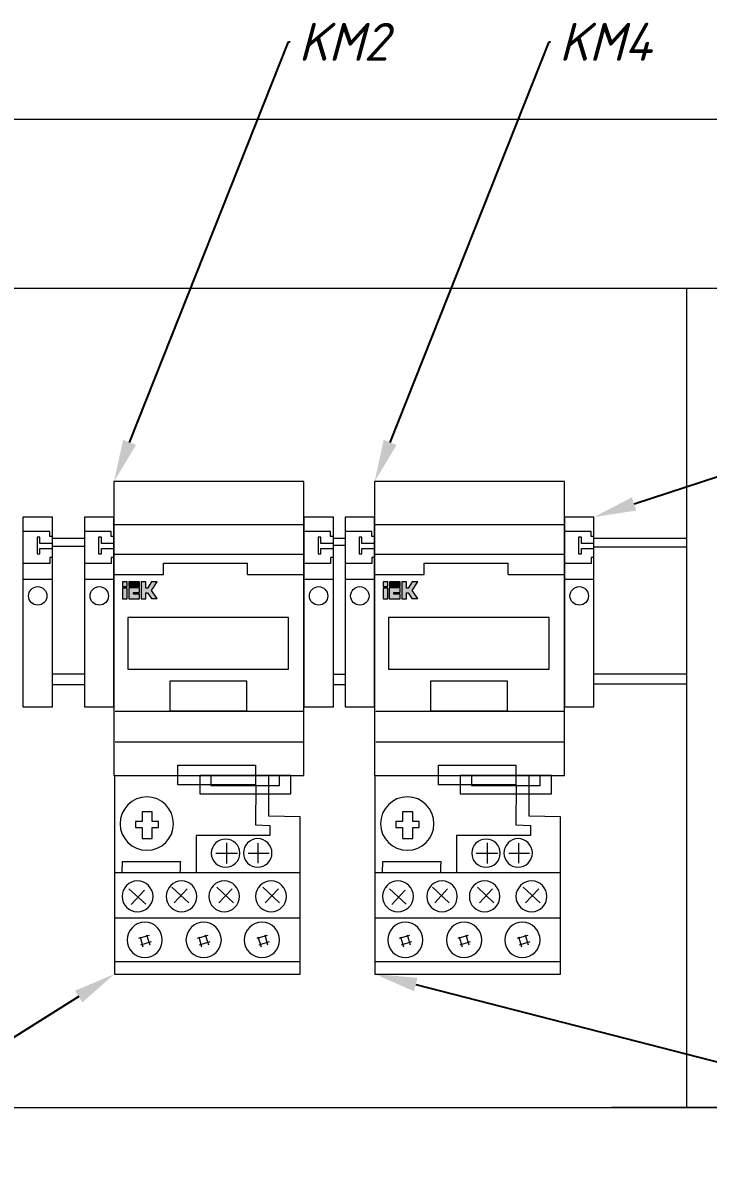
# Model space of a CAD drawing. Extents: x -319 to 3117, y -991 to 292.
# Drawn here: x 2621.7 to 2784.2, y -457.1 to -188 of the extents above; entities that cross this region are included whole.
import ezdxf
from ezdxf import colors
from ezdxf.entities.mleader import LeaderData, LeaderLine
from ezdxf.math import Vec2, Vec3

# ---------------------------------------------------------------- set-up
doc = ezdxf.new("R2010")
doc.units = 0
doc.layers.get('0').update_dxf_attribs({"lineweight": 15})
doc.styles.get("Standard").update_dxf_attribs({"font": 'GOST_Common Italic_0.ttf'})

msp = doc.modelspace()

# ---------------------------------------------------------------- hatches: boundary and pattern name
at = {"lineweight": 15}
h = msp.add_hatch(color=9, dxfattribs=at)
h.paths.add_polyline_path([(2646.441, -321.951), (2645.342, -321.951), (2645.342, -324.535), (2646.441, -324.535)])
h.paths.add_polyline_path([(2646.441, -321.603), (2646.441, -320.51), (2645.342, -320.51), (2645.342, -321.603)])
edge = h.paths.add_edge_path()
edge.add_spline(control_points=[(2648.098, -321.939), (2647.45, -321.939), (2646.801, -321.939), (2646.801, -321.939), (2646.801, -321.939), (2646.801, -324.51), (2646.801, -324.51), (2646.801, -324.51), (2646.801, -324.51), (2649.395, -324.51), (2649.395, -324.51), (2649.395, -324.51), (2649.395, -324.51), (2649.395, -323.416), (2649.395, -323.416), (2649.395, -323.416), (2649.395, -323.416), (2647.913, -323.42), (2647.913, -323.42), (2647.913, -323.42), (2647.913, -323.42), (2647.913, -323.046), (2647.913, -323.046), (2647.913, -323.046)], knot_values=[0.375, 0.375, 0.375, 0.375, 0.4375, 0.4375, 0.4375, 0.5625, 0.5625, 0.5625, 0.5625, 0.6875, 0.6875, 0.6875, 0.6875, 0.8125, 0.8125, 0.8125, 0.8125, 0.9375, 0.9375, 0.9375, 0.9375, 1.0625, 1.0625, 1.0625, 1.0625, 1.0625], degree=3, periodic=0)
edge.add_spline(control_points=[(2647.913, -323.046), (2647.913, -323.046), (2649.395, -323.044), (2649.395, -323.044), (2649.395, -323.044)], knot_values=[0.25, 0.25, 0.25, 0.25, 0.375, 0.375, 0.375, 0.375, 0.375], degree=3, periodic=0)
edge.add_spline(control_points=[(2649.395, -323.044), (2649.395, -323.044), (2649.395, -321.939), (2649.395, -321.939), (2649.395, -321.939)], knot_values=[0.125, 0.125, 0.125, 0.125, 0.25, 0.25, 0.25, 0.25, 0.25], degree=3, periodic=0)
edge.add_spline(control_points=[(2649.395, -321.939), (2649.395, -321.939), (2648.746, -321.939), (2648.098, -321.939)], knot_values=[0.0625, 0.0625, 0.0625, 0.0625, 0.125, 0.125, 0.125, 0.125], degree=3, periodic=0)
edge = h.paths.add_edge_path()
edge.add_spline(control_points=[(2650.325, -320.51), (2650.052, -320.51), (2649.779, -320.51), (2649.779, -320.51), (2649.779, -320.51), (2649.779, -324.476), (2649.779, -324.476), (2649.779, -324.476), (2649.779, -324.476), (2650.883, -324.476), (2650.883, -324.476), (2650.883, -324.476), (2650.883, -324.476), (2650.884, -323.072), (2650.884, -323.072), (2650.884, -323.072), (2650.884, -323.072), (2651.265, -323.073), (2651.265, -323.073), (2651.265, -323.073), (2651.265, -323.073), (2652.172, -324.464), (2652.172, -324.464), (2652.172, -324.464), (2652.172, -324.464), (2653.554, -324.465), (2653.554, -324.465), (2653.554, -324.465), (2653.554, -324.465), (2652.199, -322.516), (2652.199, -322.516)], knot_values=[0.4615385, 0.4615385, 0.4615385, 0.4615385, 0.5, 0.5, 0.5, 0.5769231, 0.5769231, 0.5769231, 0.5769231, 0.6538462, 0.6538462, 0.6538462, 0.6538462, 0.7307692, 0.7307692, 0.7307692, 0.7307692, 0.8076923, 0.8076923, 0.8076923, 0.8076923, 0.8846154, 0.8846154, 0.8846154, 0.8846154, 0.9615385, 0.9615385, 0.9615385, 0.9615385, 1.0384615, 1.0384615, 1.0384615, 1.0384615], degree=3, periodic=0)
edge.add_spline(control_points=[(2652.199, -322.516), (2652.199, -322.516), (2652.199, -322.516), (2652.199, -322.516), (2652.199, -322.516), (2653.544, -320.51), (2653.544, -320.51)], knot_values=[0.3846154, 0.3846154, 0.3846154, 0.3846154, 0.3846154, 0.3846154, 0.3846154, 0.4615385, 0.4615385, 0.4615385, 0.4615385], degree=3, periodic=0)
edge.add_spline(control_points=[(2653.544, -320.51), (2653.544, -320.51), (2653.544, -320.51), (2653.544, -320.51), (2653.544, -320.51), (2652.216, -320.51), (2652.216, -320.51), (2652.216, -320.51)], knot_values=[0.3076923, 0.3076923, 0.3076923, 0.3076923, 0.3076923, 0.3076923, 0.3076923, 0.3846154, 0.3846154, 0.3846154, 0.3846154, 0.3846154], degree=3, periodic=0)
edge.add_spline(control_points=[(2652.216, -320.51), (2652.216, -320.51), (2651.262, -321.956), (2651.262, -321.956), (2651.262, -321.956)], knot_values=[0.2307692, 0.2307692, 0.2307692, 0.2307692, 0.3076923, 0.3076923, 0.3076923, 0.3076923, 0.3076923], degree=3, periodic=0)
edge.add_spline(control_points=[(2651.262, -321.956), (2651.262, -321.956), (2650.877, -321.956), (2650.877, -321.956), (2650.877, -321.956)], knot_values=[0.1538462, 0.1538462, 0.1538462, 0.1538462, 0.2307692, 0.2307692, 0.2307692, 0.2307692, 0.2307692], degree=3, periodic=0)
edge.add_spline(control_points=[(2650.877, -321.956), (2650.877, -321.956), (2650.871, -320.51), (2650.871, -320.51), (2650.871, -320.51)], knot_values=[0.0769231, 0.0769231, 0.0769231, 0.0769231, 0.1538461, 0.1538462, 0.1538462, 0.1538462, 0.1538462], degree=3, periodic=0)
edge.add_spline(control_points=[(2650.871, -320.51), (2650.871, -320.51), (2650.598, -320.51), (2650.325, -320.51)], knot_values=[0.0384615, 0.0384615, 0.0384615, 0.0384615, 0.0769231, 0.0769231, 0.0769231, 0.0769231], degree=3, periodic=0)
for points in [[(2646.825, -321.591), (2649.395, -321.591), (2649.395, -320.51), (2646.825, -320.51)], [(2708.592, -321.591), (2711.161, -321.591), (2711.161, -320.51), (2708.592, -320.51)]]:
    msp.add_hatch(color=2, dxfattribs=at).paths.add_polyline_path(points)
h = msp.add_hatch(color=9, dxfattribs=at)
h.paths.add_polyline_path([(2708.208, -321.951), (2707.108, -321.951), (2707.108, -324.535), (2708.208, -324.535)])
h.paths.add_polyline_path([(2708.208, -321.603), (2708.208, -320.51), (2707.108, -320.51), (2707.108, -321.603)])
edge = h.paths.add_edge_path()
edge.add_spline(control_points=[(2709.865, -321.939), (2709.216, -321.939), (2708.568, -321.939), (2708.568, -321.939), (2708.568, -321.939), (2708.568, -324.51), (2708.568, -324.51), (2708.568, -324.51), (2708.568, -324.51), (2711.161, -324.51), (2711.161, -324.51), (2711.161, -324.51), (2711.161, -324.51), (2711.161, -323.416), (2711.161, -323.416), (2711.161, -323.416), (2711.161, -323.416), (2709.679, -323.42), (2709.679, -323.42), (2709.679, -323.42), (2709.679, -323.42), (2709.679, -323.046), (2709.679, -323.046), (2709.679, -323.046)], knot_values=[0.375, 0.375, 0.375, 0.375, 0.4375, 0.4375, 0.4375, 0.5625, 0.5625, 0.5625, 0.5626, 0.6875, 0.6875, 0.6875, 0.6876, 0.8125, 0.8125, 0.8125, 0.8126, 0.9375, 0.9375, 0.9375, 0.9376, 1, 1.0625, 1.0625, 1.0625, 1.0625], degree=3, periodic=0)
edge.add_spline(control_points=[(2709.679, -323.046), (2709.679, -323.046), (2711.161, -323.044), (2711.161, -323.044), (2711.161, -323.044)], knot_values=[0.25, 0.25, 0.25, 0.25, 0.3125, 0.375, 0.375, 0.375, 0.375], degree=3, periodic=0)
edge.add_spline(control_points=[(2711.161, -323.044), (2711.161, -323.044), (2711.161, -321.939), (2711.161, -321.939), (2711.161, -321.939)], knot_values=[0.125, 0.125, 0.125, 0.125, 0.1875, 0.25, 0.25, 0.25, 0.25], degree=3, periodic=0)
edge.add_spline(control_points=[(2711.161, -321.939), (2711.161, -321.939), (2710.513, -321.939), (2709.865, -321.939)], knot_values=[0.0625, 0.0625, 0.0625, 0.0625, 0.125, 0.125, 0.125, 0.125], degree=3, periodic=0)
edge = h.paths.add_edge_path()
edge.add_spline(control_points=[(2712.092, -320.51), (2711.818, -320.51), (2711.545, -320.51), (2711.545, -320.51), (2711.545, -320.51), (2711.545, -324.476), (2711.545, -324.476), (2711.545, -324.476), (2711.545, -324.476), (2712.65, -324.476), (2712.65, -324.476), (2712.65, -324.476), (2712.65, -324.476), (2712.65, -323.072), (2712.65, -323.072), (2712.65, -323.072), (2712.65, -323.072), (2713.031, -323.073), (2713.031, -323.073), (2713.031, -323.073), (2713.031, -323.073), (2713.938, -324.464), (2713.938, -324.464), (2713.938, -324.464), (2713.938, -324.464), (2715.32, -324.465), (2715.32, -324.465), (2715.32, -324.465), (2715.32, -324.465), (2713.966, -322.516), (2713.966, -322.516)], knot_values=[0.4615385, 0.4615385, 0.4615385, 0.4615385, 0.5, 0.5, 0.5, 0.5769231, 0.5769231, 0.5769231, 0.5770231, 0.6538462, 0.6538462, 0.6538462, 0.6539462, 0.7307692, 0.7307692, 0.7307692, 0.7308692, 0.8076923, 0.8076923, 0.8076923, 0.8077923, 0.8846154, 0.8846154, 0.8846154, 0.8847154, 0.9615385, 0.9615385, 0.9615385, 0.9616385, 1.0384615, 1.0384615, 1.0384615, 1.0384615], degree=3, periodic=0)
edge.add_spline(control_points=[(2713.966, -322.516), (2713.966, -322.516), (2713.966, -322.516), (2713.966, -322.516), (2713.966, -322.516), (2715.31, -320.51), (2715.31, -320.51)], knot_values=[0.3846154, 0.3846154, 0.3846154, 0.3846154, 0.4230769, 0.4230769, 0.4230769, 0.4615385, 0.4615385, 0.4615385, 0.4615385], degree=3, periodic=0)
edge.add_spline(control_points=[(2715.31, -320.51), (2715.31, -320.51), (2715.31, -320.51), (2715.31, -320.51), (2715.31, -320.51), (2713.982, -320.51), (2713.982, -320.51), (2713.982, -320.51)], knot_values=[0.3076923, 0.3076923, 0.3076923, 0.3076923, 0.3461539, 0.3461539, 0.3461539, 0.3462539, 0.3846154, 0.3846154, 0.3846154, 0.3846154], degree=3, periodic=0)
edge.add_spline(control_points=[(2713.982, -320.51), (2713.982, -320.51), (2713.028, -321.956), (2713.028, -321.956), (2713.028, -321.956)], knot_values=[0.2307692, 0.2307692, 0.2307692, 0.2307692, 0.2692308, 0.3076923, 0.3076923, 0.3076923, 0.3076923], degree=3, periodic=0)
edge.add_spline(control_points=[(2713.028, -321.956), (2713.028, -321.956), (2712.644, -321.956), (2712.644, -321.956), (2712.644, -321.956)], knot_values=[0.1538462, 0.1538462, 0.1538462, 0.1538462, 0.1923077, 0.2307692, 0.2307692, 0.2307692, 0.2307692], degree=3, periodic=0)
edge.add_spline(control_points=[(2712.644, -321.956), (2712.644, -321.956), (2712.638, -320.51), (2712.638, -320.51), (2712.638, -320.51)], knot_values=[0.0769231, 0.0769231, 0.0769231, 0.0769231, 0.1153846, 0.1538462, 0.1538462, 0.1538462, 0.1538462], degree=3, periodic=0)
edge.add_spline(control_points=[(2712.638, -320.51), (2712.638, -320.51), (2712.365, -320.51), (2712.092, -320.51)], knot_values=[0.0384615, 0.0384615, 0.0384615, 0.0384615, 0.0769231, 0.0769231, 0.0769231, 0.0769231], degree=3, periodic=0)

# ---------------------------------------------------------------- linework, layer by layer
for p, q in [((2383.861, -210.856), (2819.102, -210.856)), ((2383.861, -250.856), (2781.316, -250.856)), ((2761.262, -250.856), (2819.102, -250.856)), ((2779.102, -445.065), (2779.102, -250.856)), ((2621.75, -305.138), (2621.75, -350.138)), ((2628.75, -305.138), (2621.75, -305.138)), ((2628.75, -350.138), (2628.75, -305.138)), ((2636.316, -305.138), (2636.316, -350.138)), ((2643.316, -305.138), (2636.316, -305.138)), ((2643.316, -350.138), (2643.316, -305.138)), ((2688.316, -305.138), (2688.316, -350.138)), ((2695.316, -305.138), (2688.316, -305.138)), ((2695.316, -350.138), (2695.316, -305.138)), ((2698.083, -305.138), (2698.083, -350.138)), ((2705.083, -305.138), (2698.083, -305.138)), ((2705.083, -350.138), (2705.083, -305.138)), ((2750.083, -305.138), (2750.083, -350.138)), ((2757.083, -305.138), (2750.083, -305.138)), ((2757.083, -350.138), (2757.083, -305.138)), ((2628.08, -308.575), (2621.75, -308.575)), ((2628.08, -309.746), (2628.08, -308.575)), ((2642.646, -308.575), (2636.316, -308.575)), ((2642.646, -309.746), (2642.646, -308.575)), ((2643.316, -306.931), (2688.316, -306.931)), ((2694.646, -308.575), (2688.316, -308.575)), ((2694.646, -309.746), (2694.646, -308.575)), ((2704.412, -308.575), (2698.083, -308.575)), ((2704.412, -309.746), (2704.412, -308.575)), ((2705.083, -306.931), (2750.083, -306.931)), ((2756.412, -308.575), (2750.083, -308.575)), ((2756.412, -309.746), (2756.412, -308.575)), ((2625.766, -309.939), (2625.113, -309.939)), ((2625.113, -309.939), (2625.113, -313.852)), ((2625.766, -311.421), (2625.766, -309.939)), ((2626.952, -311.421), (2625.766, -311.421)), ((2628.75, -311.421), (2626.952, -311.421)), ((2628.75, -309.746), (2628.08, -309.746)), ((2628.75, -310.138), (2636.316, -310.138)), ((2628.75, -312.019), (2636.316, -312.019)), ((2640.332, -309.939), (2639.68, -309.939)), ((2639.68, -309.939), (2639.68, -313.852)), ((2640.332, -311.421), (2640.332, -309.939)), ((2641.519, -311.421), (2640.332, -311.421)), ((2643.316, -311.421), (2641.519, -311.421)), ((2643.316, -309.746), (2642.646, -309.746)), ((2692.332, -309.939), (2691.68, -309.939)), ((2691.68, -309.939), (2691.68, -313.852)), ((2692.332, -311.421), (2692.332, -309.939)), ((2693.519, -311.421), (2692.332, -311.421)), ((2695.316, -311.421), (2693.519, -311.421)), ((2695.316, -309.746), (2694.646, -309.746)), ((2695.316, -310.138), (2698.083, -310.138)), ((2698.083, -311.859), (2695.316, -311.859)), ((2702.099, -309.939), (2701.446, -309.939)), ((2701.446, -309.939), (2701.446, -313.852)), ((2702.099, -311.421), (2702.099, -309.939)), ((2703.285, -311.421), (2702.099, -311.421)), ((2705.083, -311.421), (2703.285, -311.421)), ((2705.083, -309.746), (2704.412, -309.746)), ((2754.099, -309.939), (2753.446, -309.939)), ((2753.446, -309.939), (2753.446, -313.852)), ((2754.099, -311.421), (2754.099, -309.939)), ((2755.285, -311.421), (2754.099, -311.421)), ((2757.083, -311.421), (2755.285, -311.421)), ((2757.083, -309.746), (2756.412, -309.746)), ((2757.083, -310.138), (2779.102, -310.138)), ((2757.083, -312.161), (2779.102, -312.161)), ((2625.113, -313.852), (2625.766, -313.852)), ((2625.766, -313.852), (2625.766, -312.548)), ((2625.766, -312.548), (2628.75, -312.548)), ((2628.75, -314.682), (2628.08, -314.682)), ((2628.08, -314.682), (2628.08, -316.105)), ((2639.68, -313.852), (2640.332, -313.852)), ((2640.332, -313.852), (2640.332, -312.548)), ((2640.332, -312.548), (2643.316, -312.548)), ((2643.316, -314.682), (2642.646, -314.682)), ((2642.646, -314.682), (2642.646, -316.105)), ((2643.316, -313.928), (2688.316, -313.928)), ((2691.68, -313.852), (2692.332, -313.852)), ((2692.332, -313.852), (2692.332, -312.548)), ((2692.332, -312.548), (2695.316, -312.548)), ((2695.316, -314.682), (2694.646, -314.682)), ((2694.646, -314.682), (2694.646, -316.105)), ((2701.446, -313.852), (2702.099, -313.852)), ((2702.099, -313.852), (2702.099, -312.548)), ((2702.099, -312.548), (2705.083, -312.548)), ((2705.083, -314.682), (2704.412, -314.682)), ((2704.412, -314.682), (2704.412, -316.105)), ((2705.083, -313.928), (2750.083, -313.928)), ((2753.446, -313.852), (2754.099, -313.852)), ((2754.099, -313.852), (2754.099, -312.548)), ((2754.099, -312.548), (2757.083, -312.548)), ((2757.083, -314.682), (2756.412, -314.682)), ((2756.412, -314.682), (2756.412, -316.105)), ((2628.08, -316.105), (2621.75, -316.105)), ((2642.646, -316.105), (2636.316, -316.105)), ((2655.055, -318.779), (2655.055, -316.056)), ((2655.055, -316.056), (2674.939, -316.056)), ((2674.939, -318.779), (2674.939, -316.056)), ((2694.646, -316.105), (2688.316, -316.105)), ((2704.412, -316.105), (2698.083, -316.105)), ((2716.822, -318.779), (2716.822, -316.056)), ((2716.822, -316.056), (2736.706, -316.056)), ((2736.706, -318.779), (2736.706, -316.056)), ((2756.412, -316.105), (2750.083, -316.105)), ((2621.75, -319.878), (2628.75, -319.878)), ((2636.316, -319.878), (2643.316, -319.878)), ((2643.316, -318.779), (2655.055, -318.779)), ((2674.939, -318.779), (2688.316, -318.779)), ((2688.316, -319.878), (2695.316, -319.878)), ((2698.083, -319.878), (2705.083, -319.878)), ((2705.083, -318.779), (2716.822, -318.779)), ((2736.706, -318.779), (2750.083, -318.779)), ((2750.083, -319.878), (2757.083, -319.878)), ((2628.75, -342.303), (2636.316, -342.303)), ((2698.083, -342.48), (2695.316, -342.48)), ((2757.083, -342.303), (2779.102, -342.303)), ((2628.75, -344.781), (2636.316, -344.781)), ((2695.316, -344.779), (2698.083, -344.779)), ((2757.083, -344.681), (2779.102, -344.681)), ((2621.75, -350.138), (2628.75, -350.138)), ((2636.316, -350.138), (2643.316, -350.138)), ((2688.316, -350.138), (2695.316, -350.138)), ((2698.083, -350.138), (2705.083, -350.138)), ((2750.083, -350.138), (2757.083, -350.138)), ((2643.316, -366.353), (2688.316, -366.353)), ((2680.002, -376.042), (2680.002, -366.454)), ((2705.083, -366.353), (2750.083, -366.353)), ((2741.734, -376.042), (2741.734, -366.454)), ((2687.421, -376.145), (2680.002, -376.042)), ((2749.153, -376.145), (2741.734, -376.042)), ((2383.861, -445.065), (2819.102, -445.065)), ((2819.102, -445.065), (2761.262, -445.065))]:
    msp.add_line(p, q, dxfattribs=at)
for points in [[(2688.316, -366.353), (2688.316, -296.731), (2643.316, -296.731), (2643.316, -366.353)], [(2750.083, -366.353), (2750.083, -296.731), (2705.083, -296.731), (2705.083, -366.353)], [(2658.476, -366.454), (2643.421, -366.454), (2643.421, -413.454), (2687.421, -413.454), (2687.421, -376.145)], [(2680.002, -366.454), (2676.857, -366.454)], [(2720.208, -366.454), (2705.153, -366.454), (2705.153, -413.454), (2749.153, -413.454), (2749.153, -376.145)], [(2741.734, -366.454), (2738.589, -366.454)]]:
    msp.add_lwpolyline(points, dxfattribs=at)
at = {"color": 9, "lineweight": 15}
for points in [[(2645.342, -321.603), (2646.441, -321.603), (2646.441, -320.51), (2645.342, -320.51), (2645.342, -321.603)], [(2645.342, -324.535), (2646.441, -324.535), (2646.441, -321.951), (2645.342, -321.951), (2645.342, -324.535)], [(2707.108, -321.603), (2708.208, -321.603), (2708.208, -320.51), (2707.108, -320.51), (2707.108, -321.603)], [(2707.108, -324.535), (2708.208, -324.535), (2708.208, -321.951), (2707.108, -321.951), (2707.108, -324.535)]]:
    msp.add_lwpolyline(points, close=True, dxfattribs=at)
at = {"color": 2, "lineweight": 15}
for points in [[(2646.825, -321.591), (2649.395, -321.591), (2649.395, -320.51), (2646.825, -320.51), (2646.825, -321.591)], [(2708.592, -321.591), (2711.161, -321.591), (2711.161, -320.51), (2708.592, -320.51), (2708.592, -321.591)]]:
    msp.add_lwpolyline(points, close=True, dxfattribs=at)
at = {"lineweight": 15}
for points in [[(2658.476, -363.932), (2676.857, -363.932), (2676.857, -368.591), (2658.476, -368.591)], [(2720.208, -363.932), (2738.589, -363.932), (2738.589, -368.591), (2720.208, -368.591)]]:
    msp.add_lwpolyline(points, close=True, dxfattribs=at)
for centre in [(2625.25, -323.81), (2639.816, -323.81), (2691.816, -323.81), (2701.583, -323.81), (2753.583, -323.81)]:
    msp.add_circle(centre, 2.182, dxfattribs=at)
at = {"color": 9, "lineweight": 15}
for points, knots in [([(2646.801, -321.939), (2646.801, -321.939), (2649.395, -321.939), (2649.395, -321.939), (2649.395, -321.939), (2649.395, -321.939), (2649.395, -323.044), (2649.395, -323.044), (2649.395, -323.044), (2649.395, -323.044), (2647.913, -323.046), (2647.913, -323.046), (2647.913, -323.046), (2647.913, -323.046), (2647.913, -323.42), (2647.913, -323.42), (2647.913, -323.42), (2647.913, -323.42), (2649.395, -323.416), (2649.395, -323.416), (2649.395, -323.416), (2649.395, -323.416), (2649.395, -324.51), (2649.395, -324.51), (2649.395, -324.51), (2649.395, -324.51), (2646.801, -324.51), (2646.801, -324.51), (2646.801, -324.51), (2646.801, -324.51), (2646.801, -321.939), (2646.801, -321.939)], [0, 0, 0, 0, 0.125, 0.125, 0.125, 0.125, 0.25, 0.25, 0.25, 0.25, 0.375, 0.375, 0.375, 0.375, 0.5, 0.5, 0.5, 0.5, 0.625, 0.625, 0.625, 0.625, 0.75, 0.75, 0.75, 0.75, 0.875, 0.875, 0.875, 0.875, 1, 1, 1, 1]), ([(2649.779, -320.51), (2649.779, -320.51), (2650.871, -320.51), (2650.871, -320.51), (2650.871, -320.51), (2650.871, -320.51), (2650.877, -321.956), (2650.877, -321.956), (2650.877, -321.956), (2650.877, -321.956), (2651.262, -321.956), (2651.262, -321.956), (2651.262, -321.956), (2651.262, -321.956), (2652.216, -320.51), (2652.216, -320.51), (2652.216, -320.51), (2652.216, -320.51), (2653.544, -320.51), (2653.544, -320.51), (2653.544, -320.51), (2653.544, -320.51), (2652.199, -322.516), (2652.199, -322.516), (2652.199, -322.516), (2652.199, -322.516), (2653.554, -324.465), (2653.554, -324.465), (2653.554, -324.465), (2653.554, -324.465), (2652.172, -324.464), (2652.172, -324.464), (2652.172, -324.464), (2652.172, -324.464), (2651.265, -323.073), (2651.265, -323.073), (2651.265, -323.073), (2651.265, -323.073), (2650.884, -323.072), (2650.884, -323.072), (2650.884, -323.072), (2650.884, -323.072), (2650.883, -324.476), (2650.883, -324.476), (2650.883, -324.476), (2650.883, -324.476), (2649.779, -324.476), (2649.779, -324.476), (2649.779, -324.476), (2649.779, -324.476), (2649.779, -320.51), (2649.779, -320.51)], [0, 0, 0, 0, 0.0769231, 0.0769231, 0.0769231, 0.0769231, 0.1538462, 0.1538462, 0.1538462, 0.1538462, 0.2307692, 0.2307692, 0.2307692, 0.2307692, 0.3076923, 0.3076923, 0.3076923, 0.3076923, 0.3846154, 0.3846154, 0.3846154, 0.3846154, 0.4615385, 0.4615385, 0.4615385, 0.4615385, 0.5384615, 0.5384615, 0.5384615, 0.5384615, 0.6153846, 0.6153846, 0.6153846, 0.6153846, 0.6923077, 0.6923077, 0.6923077, 0.6923077, 0.7692308, 0.7692308, 0.7692308, 0.7692308, 0.8461538, 0.8461538, 0.8461538, 0.8461539, 0.9230769, 0.9230769, 0.9230769, 0.9230769, 1, 1, 1, 1]), ([(2708.568, -321.939), (2708.568, -321.939), (2711.161, -321.939), (2711.161, -321.939), (2711.161, -321.939), (2711.161, -321.939), (2711.161, -323.044), (2711.161, -323.044), (2711.161, -323.044), (2711.161, -323.044), (2709.679, -323.046), (2709.679, -323.046), (2709.679, -323.046), (2709.679, -323.046), (2709.679, -323.42), (2709.679, -323.42), (2709.679, -323.42), (2709.679, -323.42), (2711.161, -323.416), (2711.161, -323.416), (2711.161, -323.416), (2711.161, -323.416), (2711.161, -324.51), (2711.161, -324.51), (2711.161, -324.51), (2711.161, -324.51), (2708.568, -324.51), (2708.568, -324.51), (2708.568, -324.51), (2708.568, -324.51), (2708.568, -321.939), (2708.568, -321.939)], [0, 0, 0, 0, 0.125, 0.125, 0.125, 0.125, 0.25, 0.25, 0.25, 0.25, 0.375, 0.375, 0.375, 0.375, 0.5, 0.5, 0.5, 0.5, 0.625, 0.625, 0.625, 0.625, 0.75, 0.75, 0.75, 0.75, 0.875, 0.875, 0.875, 0.875, 1, 1, 1, 1]), ([(2711.545, -320.51), (2711.545, -320.51), (2712.638, -320.51), (2712.638, -320.51), (2712.638, -320.51), (2712.638, -320.51), (2712.644, -321.956), (2712.644, -321.956), (2712.644, -321.956), (2712.644, -321.956), (2713.028, -321.956), (2713.028, -321.956), (2713.028, -321.956), (2713.028, -321.956), (2713.982, -320.51), (2713.982, -320.51), (2713.982, -320.51), (2713.982, -320.51), (2715.31, -320.51), (2715.31, -320.51), (2715.31, -320.51), (2715.31, -320.51), (2713.966, -322.516), (2713.966, -322.516), (2713.966, -322.516), (2713.966, -322.516), (2715.32, -324.465), (2715.32, -324.465), (2715.32, -324.465), (2715.32, -324.465), (2713.938, -324.464), (2713.938, -324.464), (2713.938, -324.464), (2713.938, -324.464), (2713.031, -323.073), (2713.031, -323.073), (2713.031, -323.073), (2713.031, -323.073), (2712.65, -323.072), (2712.65, -323.072), (2712.65, -323.072), (2712.65, -323.072), (2712.65, -324.476), (2712.65, -324.476), (2712.65, -324.476), (2712.65, -324.476), (2711.545, -324.476), (2711.545, -324.476), (2711.545, -324.476), (2711.545, -324.476), (2711.545, -320.51), (2711.545, -320.51)], [0, 0, 0, 0, 0.0769231, 0.0769231, 0.0769231, 0.0769231, 0.1538462, 0.1538462, 0.1538462, 0.1538462, 0.2307692, 0.2307692, 0.2307692, 0.2307692, 0.3076923, 0.3076923, 0.3076923, 0.3076923, 0.3846154, 0.3846154, 0.3846154, 0.3846154, 0.4615385, 0.4615385, 0.4615385, 0.4615385, 0.5384615, 0.5384615, 0.5384615, 0.5384615, 0.6153846, 0.6153846, 0.6153846, 0.6153846, 0.6923077, 0.6923077, 0.6923077, 0.6923077, 0.7692308, 0.7692308, 0.7692308, 0.7692308, 0.8461538, 0.8461538, 0.8461538, 0.8461539, 0.9230769, 0.9230769, 0.9230769, 0.9230769, 1, 1, 1, 1])]:
    msp.add_open_spline(points, degree=3, knots=knots, dxfattribs=at)
at = {"lineweight": 15}
for points, knots in [([(2646.625, -328.943), (2646.625, -328.943), (2684.718, -328.943), (2684.718, -328.943), (2684.718, -328.943), (2684.718, -328.943), (2684.718, -341.214), (2684.718, -341.214), (2684.718, -341.214), (2684.718, -341.214), (2646.625, -341.214), (2646.625, -341.214), (2646.625, -341.214), (2646.625, -341.214), (2646.625, -328.943), (2646.625, -328.943)], [0, 0, 0, 0, 0.25, 0.25, 0.25, 0.25, 0.5, 0.5, 0.5, 0.5, 0.75, 0.75, 0.75, 0.75, 1, 1, 1, 1]), ([(2708.392, -328.943), (2708.392, -328.943), (2746.485, -328.943), (2746.485, -328.943), (2746.485, -328.943), (2746.485, -328.943), (2746.485, -341.214), (2746.485, -341.214), (2746.485, -341.214), (2746.485, -341.214), (2708.392, -341.214), (2708.392, -341.214), (2708.392, -341.214), (2708.392, -341.214), (2708.392, -328.943), (2708.392, -328.943)], [0, 0, 0, 0, 0.25, 0.25, 0.25, 0.25, 0.5, 0.5, 0.5, 0.5, 0.75, 0.75, 0.75, 0.75, 1, 1, 1, 1]), ([(2656.556, -344.056), (2656.556, -344.056), (2674.788, -344.056), (2674.788, -344.056), (2674.788, -344.056), (2674.788, -344.056), (2674.788, -351.024), (2674.788, -351.024), (2674.788, -351.024), (2674.788, -351.024), (2656.556, -351.024), (2656.556, -351.024), (2656.556, -351.024), (2656.556, -351.024), (2656.556, -344.056), (2656.556, -344.056)], [0, 0, 0, 0, 0.25, 0.25, 0.25, 0.25, 0.5, 0.5, 0.5, 0.5, 0.75, 0.75, 0.75, 0.75, 1, 1, 1, 1]), ([(2718.322, -344.056), (2718.322, -344.056), (2736.554, -344.056), (2736.554, -344.056), (2736.554, -344.056), (2736.554, -344.056), (2736.554, -351.024), (2736.554, -351.024), (2736.554, -351.024), (2736.554, -351.024), (2718.322, -351.024), (2718.322, -351.024), (2718.322, -351.024), (2718.322, -351.024), (2718.322, -344.056), (2718.322, -344.056)], [0, 0, 0, 0, 0.25, 0.25, 0.25, 0.25, 0.5, 0.5, 0.5, 0.5, 0.75, 0.75, 0.75, 0.75, 1, 1, 1, 1]), ([(2676.906, -368.591), (2676.906, -368.591), (2676.857, -378.116), (2676.857, -378.116), (2676.857, -378.116), (2676.857, -378.116), (2680.289, -378.211), (2680.289, -378.211), (2680.289, -378.211), (2680.289, -378.211), (2680.289, -380.593), (2680.289, -380.593), (2680.289, -380.593), (2680.289, -380.593), (2662.763, -380.593), (2662.763, -380.593), (2662.763, -380.593), (2662.763, -380.593), (2662.763, -389.356), (2662.763, -389.356)], [0, 0, 0, 0, 0.2, 0.2, 0.2, 0.2, 0.4, 0.4, 0.4, 0.4, 0.6, 0.6, 0.6, 0.6, 0.8, 0.8, 0.8, 0.8, 1, 1, 1, 1]), ([(2663.638, -366.353), (2663.638, -366.353), (2685.212, -366.353), (2685.212, -366.353), (2685.212, -366.353), (2685.212, -366.353), (2685.212, -370.732), (2685.212, -370.732), (2685.212, -370.732), (2685.212, -370.732), (2663.638, -370.732), (2663.638, -370.732), (2663.638, -370.732), (2663.638, -370.732), (2663.638, -366.353), (2663.638, -366.353)], [0, 0, 0, 0, 0.25, 0.25, 0.25, 0.25, 0.5, 0.5, 0.5, 0.5, 0.75, 0.75, 0.75, 0.75, 1, 1, 1, 1]), ([(2666.279, -366.353), (2666.279, -366.353), (2682.571, -366.353), (2682.571, -366.353), (2682.571, -366.353), (2682.571, -366.353), (2682.571, -368.727), (2682.571, -368.727), (2682.571, -368.727), (2682.571, -368.727), (2666.279, -368.727), (2666.279, -368.727), (2666.279, -368.727), (2666.279, -368.727), (2666.279, -366.353), (2666.279, -366.353)], [0, 0, 0, 0, 0.25, 0.25, 0.25, 0.25, 0.5, 0.5, 0.5, 0.5, 0.75, 0.75, 0.75, 0.75, 1, 1, 1, 1]), ([(2738.638, -368.591), (2738.638, -368.591), (2738.589, -378.116), (2738.589, -378.116), (2738.589, -378.116), (2738.589, -378.116), (2742.021, -378.211), (2742.021, -378.211), (2742.021, -378.211), (2742.021, -378.211), (2742.021, -380.593), (2742.021, -380.593), (2742.021, -380.593), (2742.021, -380.593), (2724.495, -380.593), (2724.495, -380.593), (2724.495, -380.593), (2724.495, -380.593), (2724.495, -389.356), (2724.495, -389.356)], [0, 0, 0, 0, 0.2, 0.2, 0.2, 0.2, 0.4, 0.4, 0.4, 0.4, 0.6, 0.6, 0.6, 0.6, 0.8, 0.8, 0.8, 0.8, 1, 1, 1, 1]), ([(2725.404, -366.353), (2725.404, -366.353), (2746.979, -366.353), (2746.979, -366.353), (2746.979, -366.353), (2746.979, -366.353), (2746.979, -370.732), (2746.979, -370.732), (2746.979, -370.732), (2746.979, -370.732), (2725.404, -370.732), (2725.404, -370.732), (2725.404, -370.732), (2725.404, -370.732), (2725.404, -366.353), (2725.404, -366.353)], [0, 0, 0, 0, 0.25, 0.25, 0.25, 0.25, 0.5, 0.5, 0.5, 0.5, 0.75, 0.75, 0.75, 0.75, 1, 1, 1, 1]), ([(2728.045, -366.353), (2728.045, -366.353), (2744.338, -366.353), (2744.338, -366.353), (2744.338, -366.353), (2744.338, -366.353), (2744.338, -368.727), (2744.338, -368.727), (2744.338, -368.727), (2744.338, -368.727), (2728.045, -368.727), (2728.045, -368.727), (2728.045, -368.727), (2728.045, -368.727), (2728.045, -366.353), (2728.045, -366.353)], [0, 0, 0, 0, 0.25, 0.25, 0.25, 0.25, 0.5, 0.5, 0.5, 0.5, 0.75, 0.75, 0.75, 0.75, 1, 1, 1, 1]), ([(2657.427, -377.831), (2657.427, -381.26), (2654.568, -384.117), (2651.143, -384.117), (2651.143, -384.117), (2647.616, -384.117), (2644.758, -381.26), (2644.758, -377.831), (2644.758, -377.831), (2644.758, -374.307), (2647.616, -371.45), (2651.143, -371.45), (2651.143, -371.45), (2654.568, -371.45), (2657.427, -374.307), (2657.427, -377.831), (2657.427, -377.831), (2657.427, -377.831), (2657.427, -377.831), (2657.427, -377.831)], [0, 0, 0, 0, 0.2, 0.2, 0.2, 0.2, 0.4, 0.4, 0.4, 0.4, 0.6, 0.6, 0.6, 0.6, 0.8, 0.8, 0.8, 0.8, 1, 1, 1, 1]), ([(2719.159, -377.831), (2719.159, -381.26), (2716.3, -384.117), (2712.875, -384.117), (2712.875, -384.117), (2709.348, -384.117), (2706.489, -381.26), (2706.489, -377.831), (2706.489, -377.831), (2706.489, -374.307), (2709.348, -371.45), (2712.875, -371.45), (2712.875, -371.45), (2716.3, -371.45), (2719.159, -374.307), (2719.159, -377.831), (2719.159, -377.831), (2719.159, -377.831), (2719.159, -377.831), (2719.159, -377.831)], [0, 0, 0, 0, 0.2, 0.2, 0.2, 0.2, 0.4, 0.4, 0.4, 0.4, 0.6, 0.6, 0.6, 0.6, 0.8, 0.8, 0.8, 0.8, 1, 1, 1, 1]), ([(2652.378, -377.258), (2652.378, -377.258), (2653.903, -377.258), (2653.903, -377.258), (2653.903, -377.258), (2653.903, -377.258), (2653.903, -378.687), (2653.903, -378.687), (2653.903, -378.687), (2653.903, -378.687), (2652.378, -378.687), (2652.378, -378.687), (2652.378, -378.687), (2652.378, -378.687), (2652.378, -381.354), (2652.378, -381.354), (2652.378, -381.354), (2652.378, -381.354), (2649.997, -381.354), (2649.997, -381.354), (2649.997, -381.354), (2649.997, -381.354), (2649.997, -378.687), (2649.997, -378.687), (2649.997, -378.687), (2649.997, -378.687), (2648.378, -378.687), (2648.378, -378.687), (2648.378, -378.687), (2648.378, -378.687), (2648.378, -377.258), (2648.378, -377.258), (2648.378, -377.258), (2648.378, -377.258), (2649.997, -377.258), (2649.997, -377.258), (2649.997, -377.258), (2649.997, -377.258), (2649.997, -374.973), (2649.997, -374.973), (2649.997, -374.973), (2649.997, -374.973), (2652.378, -374.973), (2652.378, -374.973), (2652.378, -374.973), (2652.378, -374.973), (2652.378, -377.258), (2652.378, -377.258)], [0, 0, 0, 0, 0.0833333, 0.0833333, 0.0833333, 0.0833333, 0.1666667, 0.1666667, 0.1666667, 0.1666667, 0.25, 0.25, 0.25, 0.25, 0.3333333, 0.3333333, 0.3333333, 0.3333333, 0.4166667, 0.4166667, 0.4166667, 0.4166667, 0.5, 0.5, 0.5, 0.5, 0.5833333, 0.5833333, 0.5833333, 0.5833333, 0.6666667, 0.6666667, 0.6666667, 0.6666667, 0.75, 0.75, 0.75, 0.75, 0.8333333, 0.8333333, 0.8333333, 0.8333333, 0.9166667, 0.9166667, 0.9166667, 0.9166667, 1, 1, 1, 1]), ([(2714.11, -377.258), (2714.11, -377.258), (2715.635, -377.258), (2715.635, -377.258), (2715.635, -377.258), (2715.635, -377.258), (2715.635, -378.687), (2715.635, -378.687), (2715.635, -378.687), (2715.635, -378.687), (2714.11, -378.687), (2714.11, -378.687), (2714.11, -378.687), (2714.11, -378.687), (2714.11, -381.354), (2714.11, -381.354), (2714.11, -381.354), (2714.11, -381.354), (2711.729, -381.354), (2711.729, -381.354), (2711.729, -381.354), (2711.729, -381.354), (2711.729, -378.687), (2711.729, -378.687), (2711.729, -378.687), (2711.729, -378.687), (2710.11, -378.687), (2710.11, -378.687), (2710.11, -378.687), (2710.11, -378.687), (2710.11, -377.258), (2710.11, -377.258), (2710.11, -377.258), (2710.11, -377.258), (2711.729, -377.258), (2711.729, -377.258), (2711.729, -377.258), (2711.729, -377.258), (2711.729, -374.973), (2711.729, -374.973), (2711.729, -374.973), (2711.729, -374.973), (2714.11, -374.973), (2714.11, -374.973), (2714.11, -374.973), (2714.11, -374.973), (2714.11, -377.258), (2714.11, -377.258)], [0, 0, 0, 0, 0.0833333, 0.0833333, 0.0833333, 0.0833333, 0.1666667, 0.1666667, 0.1666667, 0.1666667, 0.25, 0.25, 0.25, 0.25, 0.3333333, 0.3333333, 0.3333333, 0.3333333, 0.4166667, 0.4166667, 0.4166667, 0.4166667, 0.5, 0.5, 0.5, 0.5, 0.5833333, 0.5833333, 0.5833333, 0.5833333, 0.6666667, 0.6666667, 0.6666667, 0.6666667, 0.75, 0.75, 0.75, 0.75, 0.8333333, 0.8333333, 0.8333333, 0.8333333, 0.9166667, 0.9166667, 0.9166667, 0.9166667, 1, 1, 1, 1]), ([(2673.144, -384.784), (2673.144, -386.688), (2671.62, -388.117), (2669.811, -388.117), (2669.811, -388.117), (2667.905, -388.117), (2666.38, -386.688), (2666.38, -384.784), (2666.38, -384.784), (2666.38, -382.974), (2667.905, -381.449), (2669.811, -381.449), (2669.811, -381.449), (2671.62, -381.449), (2673.144, -382.974), (2673.144, -384.784), (2673.144, -384.784), (2673.144, -384.784), (2673.144, -384.784), (2673.144, -384.784)], [0, 0, 0, 0, 0.2, 0.2, 0.2, 0.2, 0.4, 0.4, 0.4, 0.4, 0.6, 0.6, 0.6, 0.6, 0.8, 0.8, 0.8, 0.8, 1, 1, 1, 1]), ([(2680.764, -384.784), (2680.764, -386.592), (2679.24, -388.117), (2677.335, -388.117), (2677.335, -388.117), (2675.524, -388.117), (2674.002, -386.592), (2674.002, -384.784), (2674.002, -384.784), (2674.002, -382.878), (2675.524, -381.354), (2677.335, -381.354), (2677.335, -381.354), (2679.24, -381.354), (2680.764, -382.878), (2680.764, -384.784), (2680.764, -384.784), (2680.764, -384.784), (2680.764, -384.784), (2680.764, -384.784)], [0, 0, 0, 0, 0.2, 0.2, 0.2, 0.2, 0.4, 0.4, 0.4, 0.4, 0.6, 0.6, 0.6, 0.6, 0.8, 0.8, 0.8, 0.8, 1, 1, 1, 1]), ([(2734.875, -384.784), (2734.875, -386.688), (2733.351, -388.117), (2731.543, -388.117), (2731.543, -388.117), (2729.637, -388.117), (2728.111, -386.688), (2728.111, -384.784), (2728.111, -384.784), (2728.111, -382.974), (2729.637, -381.449), (2731.543, -381.449), (2731.543, -381.449), (2733.351, -381.449), (2734.875, -382.974), (2734.875, -384.784), (2734.875, -384.784), (2734.875, -384.784), (2734.875, -384.784), (2734.875, -384.784)], [0, 0, 0, 0, 0.2, 0.2, 0.2, 0.2, 0.4, 0.4, 0.4, 0.4, 0.6, 0.6, 0.6, 0.6, 0.8, 0.8, 0.8, 0.8, 1, 1, 1, 1]), ([(2742.496, -384.784), (2742.496, -386.592), (2740.972, -388.117), (2739.066, -388.117), (2739.066, -388.117), (2737.256, -388.117), (2735.734, -386.592), (2735.734, -384.784), (2735.734, -384.784), (2735.734, -382.878), (2737.256, -381.354), (2739.066, -381.354), (2739.066, -381.354), (2740.972, -381.354), (2742.496, -382.878), (2742.496, -384.784), (2742.496, -384.784), (2742.496, -384.784), (2742.496, -384.784), (2742.496, -384.784)], [0, 0, 0, 0, 0.2, 0.2, 0.2, 0.2, 0.4, 0.4, 0.4, 0.4, 0.6, 0.6, 0.6, 0.6, 0.8, 0.8, 0.8, 0.8, 1, 1, 1, 1]), ([(2645.236, -389.356), (2645.236, -389.356), (2645.329, -386.784), (2645.329, -386.784), (2645.329, -386.784), (2645.329, -386.784), (2659.046, -386.784), (2659.046, -386.784), (2659.046, -386.784), (2659.046, -386.784), (2658.985, -388.633), (2658.961, -389.356)], [0, 0, 0, 0, 0.33333333, 0.33333333, 0.33333333, 0.33333334, 0.66666667, 0.66666667, 0.66666667, 0.66666668, 0.93478424, 0.93478424, 0.93478424, 0.93478424]), ([(2706.968, -389.356), (2706.968, -389.356), (2707.061, -386.784), (2707.061, -386.784), (2707.061, -386.784), (2707.061, -386.784), (2720.778, -386.784), (2720.778, -386.784), (2720.778, -386.784), (2720.778, -386.784), (2720.717, -388.633), (2720.692, -389.356)], [0, 0, 0, 0, 0.33333333, 0.33333333, 0.33333333, 0.33333334, 0.66666667, 0.66666667, 0.66666667, 0.66666668, 0.93478424, 0.93478424, 0.93478424, 0.93478424]), ([(2652.569, -395.07), (2652.569, -397.072), (2650.856, -398.69), (2648.853, -398.69), (2648.853, -398.69), (2646.853, -398.69), (2645.236, -397.072), (2645.236, -395.07), (2645.236, -395.07), (2645.236, -392.975), (2646.853, -391.356), (2648.853, -391.356), (2648.853, -391.356), (2650.856, -391.356), (2652.569, -392.975), (2652.569, -395.07), (2652.569, -395.07), (2652.569, -395.07), (2652.569, -395.07), (2652.569, -395.07)], [0, 0, 0, 0, 0.2, 0.2, 0.2, 0.2, 0.4, 0.4, 0.4, 0.4, 0.6, 0.6, 0.6, 0.6, 0.8, 0.8, 0.8, 0.8, 1, 1, 1, 1]), ([(2662.951, -395.07), (2662.951, -397.072), (2661.334, -398.69), (2659.334, -398.69), (2659.334, -398.69), (2657.331, -398.69), (2655.714, -397.072), (2655.714, -395.07), (2655.714, -395.07), (2655.714, -392.975), (2657.331, -391.356), (2659.334, -391.356), (2659.334, -391.356), (2661.334, -391.356), (2662.951, -392.975), (2662.951, -395.07), (2662.951, -395.07), (2662.951, -395.07), (2662.951, -395.07), (2662.951, -395.07)], [0, 0, 0, 0, 0.2, 0.2, 0.2, 0.2, 0.4, 0.4, 0.4, 0.4, 0.6, 0.6, 0.6, 0.6, 0.8, 0.8, 0.8, 0.8, 1, 1, 1, 1]), ([(2673.048, -395.07), (2673.048, -397.072), (2671.429, -398.69), (2669.429, -398.69), (2669.429, -398.69), (2667.428, -398.69), (2665.809, -397.072), (2665.809, -395.07), (2665.809, -395.07), (2665.809, -392.975), (2667.428, -391.356), (2669.429, -391.356), (2669.429, -391.356), (2671.429, -391.356), (2673.048, -392.975), (2673.048, -395.07), (2673.048, -395.07), (2673.048, -395.07), (2673.048, -395.07), (2673.048, -395.07)], [0, 0, 0, 0, 0.2, 0.2, 0.2, 0.2, 0.4, 0.4, 0.4, 0.4, 0.6, 0.6, 0.6, 0.6, 0.8, 0.8, 0.8, 0.8, 1, 1, 1, 1]), ([(2684.193, -395.07), (2684.193, -397.072), (2682.572, -398.69), (2680.573, -398.69), (2680.573, -398.69), (2678.573, -398.69), (2676.857, -397.072), (2676.857, -395.07), (2676.857, -395.07), (2676.857, -392.975), (2678.573, -391.356), (2680.573, -391.356), (2680.573, -391.356), (2682.572, -391.356), (2684.193, -392.975), (2684.193, -395.07), (2684.193, -395.07), (2684.193, -395.07), (2684.193, -395.07), (2684.193, -395.07)], [0, 0, 0, 0, 0.2, 0.2, 0.2, 0.2, 0.4, 0.4, 0.4, 0.4, 0.6, 0.6, 0.6, 0.6, 0.8, 0.8, 0.8, 0.8, 1, 1, 1, 1]), ([(2714.301, -395.07), (2714.301, -397.072), (2712.588, -398.69), (2710.585, -398.69), (2710.585, -398.69), (2708.585, -398.69), (2706.968, -397.072), (2706.968, -395.07), (2706.968, -395.07), (2706.968, -392.975), (2708.585, -391.356), (2710.585, -391.356), (2710.585, -391.356), (2712.588, -391.356), (2714.301, -392.975), (2714.301, -395.07), (2714.301, -395.07), (2714.301, -395.07), (2714.301, -395.07), (2714.301, -395.07)], [0, 0, 0, 0, 0.2, 0.2, 0.2, 0.2, 0.4, 0.4, 0.4, 0.4, 0.6, 0.6, 0.6, 0.6, 0.8, 0.8, 0.8, 0.8, 1, 1, 1, 1]), ([(2724.682, -395.07), (2724.682, -397.072), (2723.066, -398.69), (2721.065, -398.69), (2721.065, -398.69), (2719.063, -398.69), (2717.446, -397.072), (2717.446, -395.07), (2717.446, -395.07), (2717.446, -392.975), (2719.063, -391.356), (2721.065, -391.356), (2721.065, -391.356), (2723.066, -391.356), (2724.682, -392.975), (2724.682, -395.07), (2724.682, -395.07), (2724.682, -395.07), (2724.682, -395.07), (2724.682, -395.07)], [0, 0, 0, 0, 0.2, 0.2, 0.2, 0.2, 0.4, 0.4, 0.4, 0.4, 0.6, 0.6, 0.6, 0.6, 0.8, 0.8, 0.8, 0.8, 1, 1, 1, 1]), ([(2734.78, -395.07), (2734.78, -397.072), (2733.161, -398.69), (2731.161, -398.69), (2731.161, -398.69), (2729.16, -398.69), (2727.541, -397.072), (2727.541, -395.07), (2727.541, -395.07), (2727.541, -392.975), (2729.16, -391.356), (2731.161, -391.356), (2731.161, -391.356), (2733.161, -391.356), (2734.78, -392.975), (2734.78, -395.07), (2734.78, -395.07), (2734.78, -395.07), (2734.78, -395.07), (2734.78, -395.07)], [0, 0, 0, 0, 0.2, 0.2, 0.2, 0.2, 0.4, 0.4, 0.4, 0.4, 0.6, 0.6, 0.6, 0.6, 0.8, 0.8, 0.8, 0.8, 1, 1, 1, 1]), ([(2745.925, -395.07), (2745.925, -397.072), (2744.304, -398.69), (2742.305, -398.69), (2742.305, -398.69), (2740.305, -398.69), (2738.589, -397.072), (2738.589, -395.07), (2738.589, -395.07), (2738.589, -392.975), (2740.305, -391.356), (2742.305, -391.356), (2742.305, -391.356), (2744.304, -391.356), (2745.925, -392.975), (2745.925, -395.07), (2745.925, -395.07), (2745.925, -395.07), (2745.925, -395.07), (2745.925, -395.07)], [0, 0, 0, 0, 0.2, 0.2, 0.2, 0.2, 0.4, 0.4, 0.4, 0.4, 0.6, 0.6, 0.6, 0.6, 0.8, 0.8, 0.8, 0.8, 1, 1, 1, 1]), ([(2654.76, -405.358), (2654.76, -407.643), (2652.952, -409.549), (2650.664, -409.549), (2650.664, -409.549), (2648.282, -409.549), (2646.473, -407.643), (2646.473, -405.358), (2646.473, -405.358), (2646.473, -403.071), (2648.282, -401.167), (2650.664, -401.167), (2650.664, -401.167), (2652.952, -401.167), (2654.76, -403.071), (2654.76, -405.358), (2654.76, -405.358), (2654.76, -405.358), (2654.76, -405.358), (2654.76, -405.358)], [0, 0, 0, 0, 0.2, 0.2, 0.2, 0.2, 0.4, 0.4, 0.4, 0.4, 0.6, 0.6, 0.6, 0.6, 0.8, 0.8, 0.8, 0.8, 1, 1, 1, 1]), ([(2668.762, -405.358), (2668.762, -407.643), (2666.858, -409.549), (2664.571, -409.549), (2664.571, -409.549), (2662.284, -409.549), (2660.38, -407.643), (2660.38, -405.358), (2660.38, -405.358), (2660.38, -403.071), (2662.284, -401.167), (2664.571, -401.167), (2664.571, -401.167), (2666.858, -401.167), (2668.762, -403.071), (2668.762, -405.358), (2668.762, -405.358), (2668.762, -405.358), (2668.762, -405.358), (2668.762, -405.358)], [0, 0, 0, 0, 0.2, 0.2, 0.2, 0.2, 0.4, 0.4, 0.4, 0.4, 0.6, 0.6, 0.6, 0.6, 0.8, 0.8, 0.8, 0.8, 1, 1, 1, 1]), ([(2682.572, -405.358), (2682.572, -407.643), (2680.668, -409.549), (2678.381, -409.549), (2678.381, -409.549), (2676.098, -409.549), (2674.19, -407.643), (2674.19, -405.358), (2674.19, -405.358), (2674.19, -403.071), (2676.098, -401.167), (2678.381, -401.167), (2678.381, -401.167), (2680.668, -401.167), (2682.572, -403.071), (2682.572, -405.358), (2682.572, -405.358), (2682.572, -405.358), (2682.572, -405.358), (2682.572, -405.358)], [0, 0, 0, 0, 0.2, 0.2, 0.2, 0.2, 0.4, 0.4, 0.4, 0.4, 0.6, 0.6, 0.6, 0.6, 0.8, 0.8, 0.8, 0.8, 1, 1, 1, 1]), ([(2716.492, -405.358), (2716.492, -407.643), (2714.684, -409.549), (2712.396, -409.549), (2712.396, -409.549), (2710.014, -409.549), (2708.205, -407.643), (2708.205, -405.358), (2708.205, -405.358), (2708.205, -403.071), (2710.014, -401.167), (2712.396, -401.167), (2712.396, -401.167), (2714.684, -401.167), (2716.492, -403.071), (2716.492, -405.358), (2716.492, -405.358), (2716.492, -405.358), (2716.492, -405.358), (2716.492, -405.358)], [0, 0, 0, 0, 0.2, 0.2, 0.2, 0.2, 0.4, 0.4, 0.4, 0.4, 0.6, 0.6, 0.6, 0.6, 0.8, 0.8, 0.8, 0.8, 1, 1, 1, 1]), ([(2730.494, -405.358), (2730.494, -407.643), (2728.59, -409.549), (2726.303, -409.549), (2726.303, -409.549), (2724.016, -409.549), (2722.112, -407.643), (2722.112, -405.358), (2722.112, -405.358), (2722.112, -403.071), (2724.016, -401.167), (2726.303, -401.167), (2726.303, -401.167), (2728.59, -401.167), (2730.494, -403.071), (2730.494, -405.358), (2730.494, -405.358), (2730.494, -405.358), (2730.494, -405.358), (2730.494, -405.358)], [0, 0, 0, 0, 0.2, 0.2, 0.2, 0.2, 0.4, 0.4, 0.4, 0.4, 0.6, 0.6, 0.6, 0.6, 0.8, 0.8, 0.8, 0.8, 1, 1, 1, 1]), ([(2744.304, -405.358), (2744.304, -407.643), (2742.4, -409.549), (2740.113, -409.549), (2740.113, -409.549), (2737.83, -409.549), (2735.922, -407.643), (2735.922, -405.358), (2735.922, -405.358), (2735.922, -403.071), (2737.83, -401.167), (2740.113, -401.167), (2740.113, -401.167), (2742.4, -401.167), (2744.304, -403.071), (2744.304, -405.358), (2744.304, -405.358), (2744.304, -405.358), (2744.304, -405.358), (2744.304, -405.358)], [0, 0, 0, 0, 0.2, 0.2, 0.2, 0.2, 0.4, 0.4, 0.4, 0.4, 0.6, 0.6, 0.6, 0.6, 0.8, 0.8, 0.8, 0.8, 1, 1, 1, 1])]:
    msp.add_open_spline(points, degree=3, knots=knots, dxfattribs=at)
for points in [[(2643.606, -351.174), (2643.606, -351.174), (2688.317, -351.174), (2688.317, -351.174)], [(2705.372, -351.174), (2705.372, -351.174), (2750.083, -351.174), (2750.083, -351.174)], [(2643.606, -358.398), (2643.606, -358.398), (2688.317, -358.398), (2688.317, -358.398)], [(2705.372, -358.398), (2705.372, -358.398), (2750.083, -358.398), (2750.083, -358.398)], [(2667.428, -384.784), (2667.428, -384.784), (2672.574, -384.784), (2672.574, -384.784)], [(2670, -382.308), (2670, -382.308), (2670, -387.259), (2670, -387.259)], [(2675.144, -384.784), (2675.144, -384.784), (2680.097, -384.784), (2680.097, -384.784)], [(2677.431, -382.401), (2677.431, -382.401), (2677.431, -387.165), (2677.431, -387.165)], [(2729.16, -384.784), (2729.16, -384.784), (2734.305, -384.784), (2734.305, -384.784)], [(2731.732, -382.308), (2731.732, -382.308), (2731.732, -387.259), (2731.732, -387.259)], [(2736.876, -384.784), (2736.876, -384.784), (2741.829, -384.784), (2741.829, -384.784)], [(2739.163, -382.401), (2739.163, -382.401), (2739.163, -387.165), (2739.163, -387.165)], [(2643.322, -389.356), (2644.289, -389.356), (2677.009, -389.356), (2687.421, -389.356)], [(2705.054, -389.356), (2706.021, -389.356), (2738.741, -389.356), (2749.153, -389.356)], [(2657.046, -392.879), (2657.046, -392.879), (2661.047, -396.595), (2661.047, -396.595)], [(2667.716, -392.879), (2667.716, -392.879), (2671.62, -396.595), (2671.62, -396.595)], [(2678.573, -392.879), (2678.573, -392.879), (2682.572, -396.595), (2682.572, -396.595)], [(2718.778, -392.879), (2718.778, -392.879), (2722.779, -396.595), (2722.779, -396.595)], [(2729.448, -392.879), (2729.448, -392.879), (2733.351, -396.595), (2733.351, -396.595)], [(2740.305, -392.879), (2740.305, -392.879), (2744.304, -396.595), (2744.304, -396.595)], [(2646.853, -393.26), (2646.853, -393.26), (2650.856, -396.88), (2650.856, -396.88)], [(2647.427, -396.976), (2647.427, -396.976), (2650.569, -393.547), (2650.569, -393.547)], [(2657.618, -396.595), (2657.618, -396.595), (2660.667, -393.26), (2660.667, -393.26)], [(2668.19, -396.595), (2668.19, -396.595), (2671.333, -393.26), (2671.333, -393.26)], [(2679.144, -396.595), (2679.144, -396.595), (2682.289, -393.26), (2682.289, -393.26)], [(2708.585, -393.26), (2708.585, -393.26), (2712.588, -396.88), (2712.588, -396.88)], [(2709.159, -396.976), (2709.159, -396.976), (2712.301, -393.547), (2712.301, -393.547)], [(2719.349, -396.595), (2719.349, -396.595), (2722.399, -393.26), (2722.399, -393.26)], [(2729.922, -396.595), (2729.922, -396.595), (2733.065, -393.26), (2733.065, -393.26)], [(2740.876, -396.595), (2740.876, -396.595), (2744.021, -393.26), (2744.021, -393.26)], [(2643.368, -400.119), (2643.368, -400.119), (2672.457, -400.119), (2687.421, -400.119)], [(2705.1, -400.119), (2705.1, -400.119), (2734.189, -400.119), (2749.153, -400.119)], [(2649.235, -404.977), (2649.235, -404.977), (2651.711, -404.214), (2651.711, -404.214)], [(2649.523, -404.596), (2649.523, -404.596), (2650.189, -406.977), (2650.189, -406.977)], [(2649.712, -406.501), (2649.712, -406.501), (2652.19, -405.739), (2652.19, -405.739)], [(2651.044, -404.119), (2651.044, -404.119), (2651.807, -406.501), (2651.807, -406.501)], [(2663.142, -404.977), (2663.142, -404.977), (2665.62, -404.214), (2665.62, -404.214)], [(2663.429, -404.596), (2663.429, -404.596), (2664.096, -406.977), (2664.096, -406.977)], [(2663.617, -406.501), (2663.617, -406.501), (2666.095, -405.739), (2666.095, -405.739)], [(2664.951, -404.119), (2664.951, -404.119), (2665.713, -406.501), (2665.713, -406.501)], [(2677.239, -404.977), (2677.239, -404.977), (2679.715, -404.214), (2679.715, -404.214)], [(2677.431, -404.596), (2677.431, -404.596), (2678.193, -406.977), (2678.193, -406.977)], [(2677.716, -406.501), (2677.716, -406.501), (2680.194, -405.739), (2680.194, -405.739)], [(2679.048, -404.119), (2679.048, -404.119), (2679.715, -406.501), (2679.715, -406.501)], [(2710.967, -404.977), (2710.967, -404.977), (2713.443, -404.214), (2713.443, -404.214)], [(2711.255, -404.596), (2711.255, -404.596), (2711.921, -406.977), (2711.921, -406.977)], [(2711.444, -406.501), (2711.444, -406.501), (2713.922, -405.739), (2713.922, -405.739)], [(2712.776, -404.119), (2712.776, -404.119), (2713.539, -406.501), (2713.539, -406.501)], [(2724.874, -404.977), (2724.874, -404.977), (2727.352, -404.214), (2727.352, -404.214)], [(2725.161, -404.596), (2725.161, -404.596), (2725.828, -406.977), (2725.828, -406.977)], [(2725.349, -406.501), (2725.349, -406.501), (2727.827, -405.739), (2727.827, -405.739)], [(2726.683, -404.119), (2726.683, -404.119), (2727.445, -406.501), (2727.445, -406.501)], [(2738.971, -404.977), (2738.971, -404.977), (2741.447, -404.214), (2741.447, -404.214)], [(2739.163, -404.596), (2739.163, -404.596), (2739.925, -406.977), (2739.925, -406.977)], [(2739.447, -406.501), (2739.447, -406.501), (2741.926, -405.739), (2741.926, -405.739)], [(2740.78, -404.119), (2740.78, -404.119), (2741.447, -406.501), (2741.447, -406.501)], [(2643.413, -410.501), (2643.413, -410.501), (2676.239, -410.501), (2687.421, -410.501)], [(2705.144, -410.501), (2705.144, -410.501), (2737.971, -410.501), (2749.153, -410.501)]]:
    msp.add_open_spline(points, degree=3, dxfattribs=at)

# ---------------------------------------------------------------- leaders
ml = msp.add_multileader_mtext('Standard', dxfattribs=at)
ml.set_content('KM2', color=256)
ml.set_leader_properties()
ml.build(insert=Vec2(0, 0))
ml.multileader.update_dxf_attribs({"text_right_attachment_type": 6, "dogleg_length": 0.36, "arrow_head_size": 10})
ctx = ml.context
ctx.base_point, ctx.char_height, ctx.arrow_head_size, ctx.plane_origin = Vec3(2685.036, -192.501), 9, 10, Vec3(2636.656, -260.277)
ctx.right_attachment = 6
notes = []
notes.append((ctx, [(1, (1, 1, 0), (2684.676, -192.501), (1, 0), 0.36, [(0, [(2643.316, -296.731)], 0, [])])]))
ctx.mtext.insert, ctx.mtext.flow_direction = Vec3(2687.036, -188.001), 5
ml = msp.add_multileader_mtext('Standard', dxfattribs=at)
ml.set_content('KM4', color=256)
ml.set_leader_properties()
ml.build(insert=Vec2(0, 0))
ml.multileader.update_dxf_attribs({"text_right_attachment_type": 6, "dogleg_length": 0.36, "arrow_head_size": 10})
ctx = ml.context
ctx.base_point, ctx.char_height, ctx.arrow_head_size, ctx.plane_origin = Vec3(2746.803, -192.501), 9, 10, Vec3(2698.423, -260.277)
ctx.right_attachment = 6
notes.append((ctx, [(1, (1, 1, 0), (2746.443, -192.501), (1, 0), 0.36, [(0, [(2705.083, -296.731)], 0, [])])]))
ctx.mtext.insert, ctx.mtext.flow_direction = Vec3(2748.803, -188.001), 5
ml = msp.add_multileader_mtext('Standard', dxfattribs=at)
ml.set_content('A3', color=256)
ml.set_leader_properties()
ml.build(insert=Vec2(0, 0))
ml.multileader.update_dxf_attribs({"text_right_attachment_type": 6, "dogleg_length": 0.36, "arrow_head_size": 10})
ctx = ml.context
ctx.base_point, ctx.char_height, ctx.arrow_head_size, ctx.plane_origin = Vec3(2846.821, -275.896), 9, 10, Vec3(2717.924, -385.045)
ctx.right_attachment = 6
notes.append((ctx, [(1, (1, 1, 0), (2846.461, -275.896), (1, 0), 0.36, [(0, [(2757.083, -305.138)], 0, [])])]))
ctx.mtext.insert, ctx.mtext.flow_direction = Vec3(2848.821, -271.396), 5
ml = msp.add_multileader_mtext('Standard', dxfattribs=at)
ml.set_content('KK1', color=256)
ml.set_leader_properties()
ml.build(insert=Vec2(0, 0))
ml.multileader.update_dxf_attribs({"text_right_attachment_type": 6, "dogleg_length": 0.36, "arrow_head_size": 10})
ctx = ml.context
ctx.base_point, ctx.char_height, ctx.arrow_head_size, ctx.plane_origin = Vec3(2584.043, -429.239), 9, 10, Vec3(2636.761, -376.999)
ctx.right_attachment, ctx.text_align_type = 6, 2
notes.append((ctx, [(0, (1, 1, 0), (2608.244, -435.539), (-1, 0), 0.36, [(0, [(2643.421, -413.454)], 0, [])])]))
ctx.mtext.insert, ctx.mtext.alignment, ctx.mtext.flow_direction = Vec3(2605.884, -424.739), 3, 5
ml = msp.add_multileader_mtext('Standard', dxfattribs=at)
ml.set_content('KK2', color=256)
ml.set_leader_properties()
ml.build(insert=Vec2(0, 0))
ml.multileader.update_dxf_attribs({"text_right_attachment_type": 6, "dogleg_length": 0.36, "arrow_head_size": 10})
ctx = ml.context
ctx.base_point, ctx.char_height, ctx.arrow_head_size, ctx.plane_origin = Vec3(2847.309, -449.797), 9, 10, Vec3(2906.64, -399.657)
ctx.right_attachment = 6
notes.append((ctx, [(1, (1, 1, 0), (2846.949, -449.797), (1, 0), 0.36, [(0, [(2705.153, -413.454)], 0, [])])]))
ctx.mtext.insert, ctx.mtext.flow_direction = Vec3(2849.309, -445.297), 5
for ctx, leaders in notes:
    for number, flags, end, landing, length, lines in leaders:
        leader = LeaderData()
        leader.index, (leader.has_last_leader_line, leader.has_dogleg_vector, leader.attachment_direction) = number, flags
        leader.last_leader_point, leader.dogleg_vector, leader.dogleg_length = Vec3(end), Vec3(landing), length
        for number, points, colour, breaks in lines:
            line = LeaderLine()
            line.index, line.vertices, line.color, line.breaks = number, Vec3.list(points), colors.encode_raw_color(colour), breaks
            leader.lines.append(line)
        ctx.leaders.append(leader)

doc.saveas('drawing.dxf')
